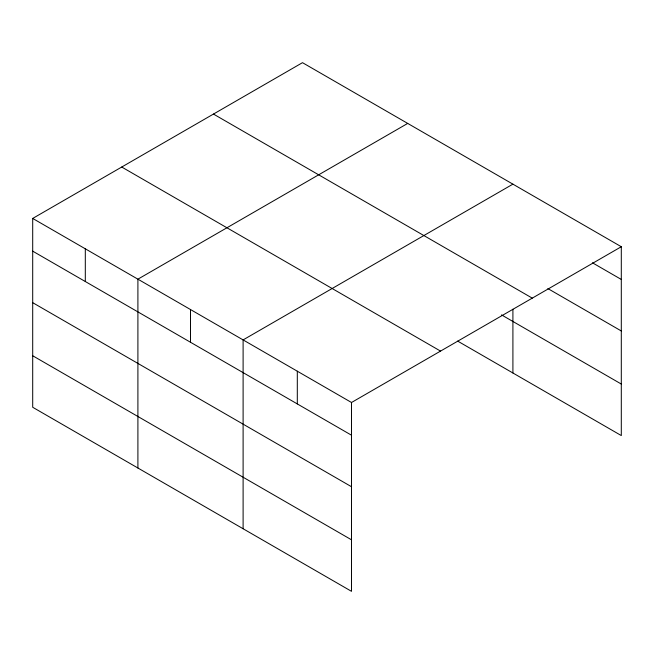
<?xml version="1.0" encoding="UTF-8"?>
<svg xmlns="http://www.w3.org/2000/svg" width="654" height="654" viewBox="0 0 654 654"><rect width="100%" height="100%" fill="white"/><g stroke="black" fill="none" stroke-linecap="round" stroke-linejoin="round"><path stroke-width="0.98" d="M621.3 246.73L351.509 402.496L351.509 591.33L32.7 407.27L32.7 218.436L302.491 62.67L621.3 246.73L621.3 435.564L457.669 341.102M407.704 123.41L137.904 279.176L137.904 468.011M512.908 184.15L243.108 339.908L243.108 528.751M592.45 262.794L621.3 279.446M547.872 288.577L621.3 330.965M213.466 114.074L532.266 298.134M501.512 314.885L621.3 384.045M121.734 167.032L440.534 351.092M32.7 218.436L351.509 402.496M32.7 251.152L351.509 435.212M32.7 302.671L351.509 486.731M32.7 355.751L351.509 539.812M512.908 309.219L512.908 372.984M297.308 371.202L297.308 403.927M190.51 309.546L190.51 342.263M85.306 248.806L85.306 281.522"/></g></svg>
